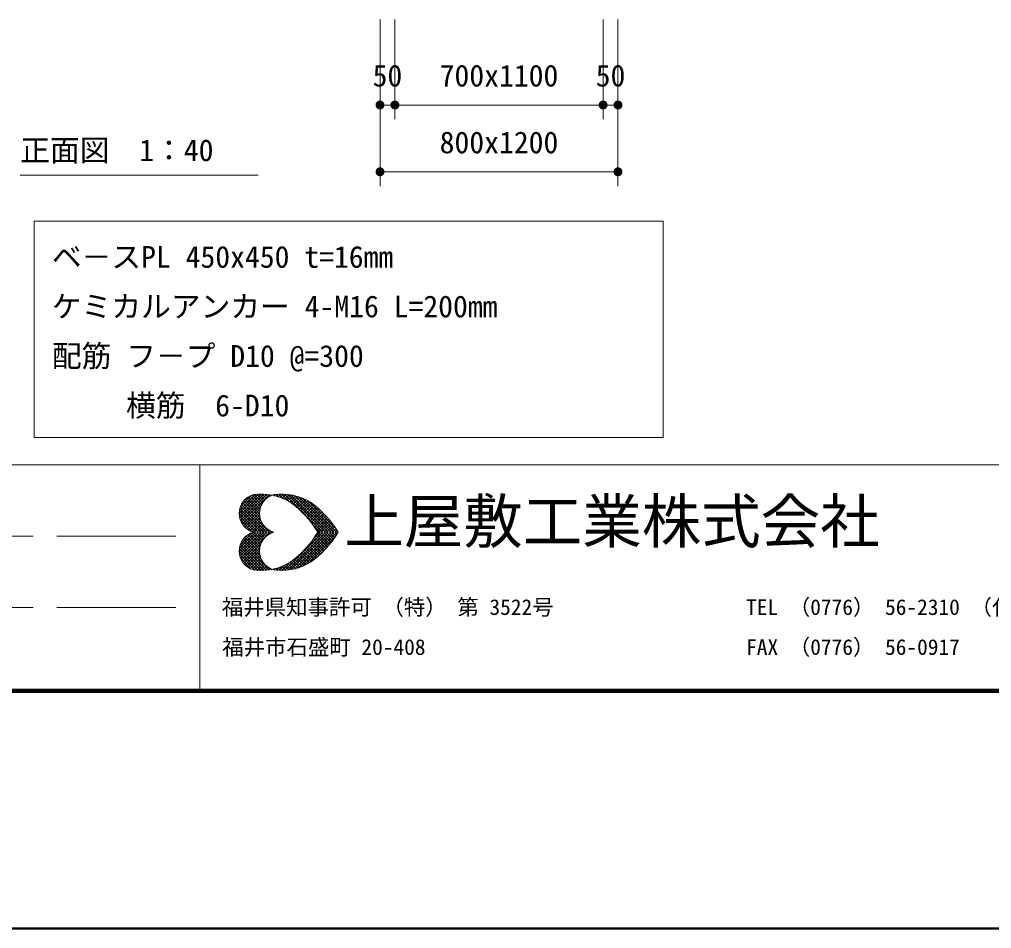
# Model space of a CAD drawing. Units: millimetres at full size, sheet at 1:40. Extents: x 0 to 16800, y 0 to 11880.
# Drawn here: x 5352 to 8620, y 0 to 3058 of the extents above; entities that cross this region are included whole.
import ezdxf
from ezdxf.enums import TextEntityAlignment as Align

# ---------------------------------------------------------------- set-up
doc = ezdxf.new("R2010")
doc.units = ezdxf.units.MM
doc.header["$LTSCALE"] = 40
for name, color, linetype, lineweight in [('D-STR-DIM', 7, 'Continuous', 13), ('D-STR-HTXT', 7, 'Continuous', 13), ('D-STR-TXT', 7, 'Continuous', 13), ('D-TTL', 2, 'Continuous', 140), ('D-TTL-FRAM', 2, 'Continuous', 13), ('D-TTL-LINE', 7, 'Continuous', 13), ('D-TTL-TXT', 7, 'Continuous', 13)]:
    doc.layers.add(name, color=color, linetype=linetype, lineweight=lineweight)
doc.styles.add('ＭＳ ゴシック', font='')
doc.styles.get('ＭＳ ゴシック').set_extended_font_data('MS Gothic')

# ---------------------------------------------------------------- blocks, each defined once
blk = doc.blocks.new('filled_dot')
at = {"color": 0, "linetype": 'Continuous', "lineweight": -2, "const_width": 1.25}
blk.add_lwpolyline([(-0.625, 0, 1), (0.625, 0, 1)], format="xyb", close=True, dxfattribs=at)

msp = doc.modelspace()

# ---------------------------------------------------------------- linework, layer by layer
at = {"layer": 'D-STR-DIM'}
for p, q in [((6564.43, 3058.13), (6564.43, 2722.24)), ((6564.43, 3058.13), (6564.43, 2497.64)), ((6614.43, 3058.13), (6614.43, 2722.24)), ((6614.43, 3058.13), (6614.43, 2722.24)), ((7314.43, 3058.13), (7314.43, 2722.24)), ((7314.43, 3058.13), (7314.43, 2722.24)), ((7364.43, 3058.13), (7364.43, 2722.24)), ((7364.43, 3058.13), (7364.43, 2497.64)), ((6564.43, 2770.24), (6614.43, 2770.24)), ((6614.43, 2770.24), (7314.43, 2770.24)), ((7314.43, 2770.24), (7364.43, 2770.24)), ((6564.43, 2545.64), (7364.43, 2545.64))]:
    msp.add_line(p, q, dxfattribs=at)
at = {"layer": 'D-STR-TXT'}
msp.add_line((5354.77, 2534.75), (6154.77, 2534.75), dxfattribs=at)
at = {"layer": 'D-TTL'}
msp.add_line((800, 800), (16000, 800), dxfattribs=at)
at = {"layer": 'D-TTL', "lineweight": 50}
msp.add_line((0, 0), (16800, 0), dxfattribs=at)
at = {"layer": 'D-TTL-FRAM'}
for p, q in [((16000, 1560), (800, 1560)), ((800, 800), (16000, 800))]:
    msp.add_line(p, q, dxfattribs=at)
msp.add_lwpolyline([(5401.58, 2379.75), (7516.35, 2379.75), (7516.35, 1652.21), (5401.58, 1652.21)], close=True, dxfattribs=at)
at = {"layer": 'D-TTL-LINE'}
for p, q in [((5958.45, 1560), (9158.45, 1560)), ((5958.45, 800), (5958.45, 1560)), ((5398.45, 1320), (4398.45, 1320)), ((5478.45, 1320), (5878.45, 1320)), ((5398.45, 1080), (4398.45, 1080)), ((5478.45, 1080), (5878.45, 1080)), ((9158.45, 800), (5958.45, 800))]:
    msp.add_line(p, q, dxfattribs=at)
at = {"layer": 'D-TTL-TXT'}
for p, q in [((6090.79, 1396.68), (6154.95, 1460.85)), ((6091.62, 1387.51), (6164.95, 1460.85)), ((6091.62, 1406.68), (6144.95, 1460.01)), ((6093.29, 1380.01), (6174.12, 1460.85)), ((6094.96, 1372.51), (6182.45, 1460.01)), ((6095.79, 1420.01), (6131.62, 1456.68)), ((6098.29, 1366.68), (6191.62, 1459.18)), ((6106.62, 1438.35), (6159.95, 1385.01)), ((6110.79, 1443.35), (6159.12, 1395.01)), ((6115.79, 1447.51), (6159.12, 1404.18)), ((6121.62, 1450.85), (6160.79, 1411.68)), ((6127.45, 1455.01), (6163.29, 1419.18)), ((6134.12, 1457.51), (6165.79, 1425.85)), ((6141.62, 1460.01), (6169.12, 1431.68)), ((6149.95, 1460.85), (6173.29, 1436.68)), ((6159.12, 1460.85), (6177.45, 1442.51)), ((6168.29, 1460.85), (6182.45, 1446.68)), ((6178.29, 1460.85), (6188.29, 1450.85)), ((6188.29, 1460.01), (6194.12, 1454.18)), ((6196.62, 1455.01), (6199.12, 1458.35)), ((6199.95, 1457.51), (6200.79, 1457.51)), ((6206.62, 1456.68), (6210.79, 1460.01)), ((6207.45, 1460.01), (6211.62, 1455.01)), ((6214.12, 1454.18), (6220.79, 1460.85)), ((6216.62, 1460.01), (6225.79, 1450.85)), ((6221.62, 1452.51), (6230.79, 1460.85)), ((6225.79, 1460.01), (6239.95, 1445.85)), ((6229.12, 1450.01), (6239.95, 1460.85)), ((6234.95, 1460.85), (6259.12, 1435.85)), ((6235.79, 1447.51), (6249.12, 1460.85)), ((6242.45, 1444.18), (6257.45, 1459.18)), ((6244.12, 1460.01), (6371.62, 1333.35)), ((6248.29, 1440.85), (6264.95, 1458.35)), ((6254.12, 1460.01), (6380.78, 1333.35)), ((6254.95, 1438.35), (6273.28, 1456.68)), ((6260.79, 1434.18), (6280.78, 1455.01)), ((6264.95, 1458.35), (6389.95, 1333.35)), ((6265.78, 1430.85), (6288.28, 1452.51)), ((6271.62, 1426.68), (6295.78, 1450.85)), ((6276.62, 1456.68), (6399.95, 1333.35)), ((6276.62, 1422.51), (6302.45, 1447.51)), ((6282.45, 1418.35), (6309.12, 1445.01)), ((6287.45, 1414.18), (6314.95, 1442.51)), ((6289.95, 1452.51), (6409.11, 1333.35)), ((6292.45, 1410.01), (6321.62, 1439.18)), ((6304.12, 1447.51), (6418.28, 1333.35)), ((6322.45, 1438.35), (6414.11, 1347.52)), ((6091.62, 1405.85), (6164.95, 1333.35)), ((6093.29, 1413.35), (6174.12, 1333.35)), ((6095.79, 1420.85), (6183.29, 1333.35)), ((6099.12, 1426.68), (6192.45, 1333.35)), ((6101.62, 1433.35), (6164.12, 1371.68)), ((6101.62, 1360.02), (6165.79, 1424.18)), ((6105.79, 1355.02), (6160.79, 1410.01)), ((6296.62, 1405.01), (6327.45, 1435.85)), ((6301.62, 1400.85), (6333.28, 1431.68)), ((6306.62, 1395.85), (6338.28, 1428.35)), ((6310.78, 1390.85), (6344.12, 1424.18)), ((6315.78, 1385.85), (6349.12, 1419.18)), ((6319.95, 1380.85), (6354.12, 1415.01)), ((6324.12, 1375.85), (6359.12, 1410.85)), ((6328.28, 1370.85), (6364.12, 1406.68)), ((6360.78, 1410.01), (6383.28, 1386.68)), ((6090.79, 1397.51), (6154.95, 1333.35)), ((6091.62, 1386.68), (6145.79, 1333.35)), ((6094.96, 1375.01), (6134.12, 1335.02)), ((6109.96, 1350.02), (6159.12, 1399.18)), ((6114.96, 1345.85), (6159.12, 1390.01)), ((6120.79, 1341.68), (6161.62, 1382.51)), ((6126.62, 1338.35), (6163.29, 1375.01)), ((6332.45, 1365.85), (6369.12, 1401.68)), ((6336.62, 1360.02), (6374.12, 1396.68)), ((6340.78, 1355.02), (6378.28, 1392.51)), ((6344.12, 1349.18), (6382.45, 1387.51)), ((6348.28, 1343.35), (6387.45, 1382.51)), ((6351.62, 1337.52), (6391.62, 1377.51)), ((6133.29, 1335.02), (6165.79, 1368.35)), ((6139.95, 1333.35), (6169.12, 1361.68)), ((6149.95, 1333.35), (6173.29, 1356.68)), ((6159.12, 1333.35), (6177.45, 1351.68)), ((6168.29, 1333.35), (6181.62, 1346.68)), ((6177.45, 1333.35), (6187.45, 1342.52)), ((6340.78, 1354.18), (6361.62, 1333.35)), ((6356.62, 1333.35), (6395.78, 1372.51)), ((6365.78, 1333.35), (6399.95, 1366.68)), ((6375.78, 1333.35), (6404.12, 1361.68)), ((6384.95, 1333.35), (6408.28, 1355.85)), ((6394.12, 1333.35), (6411.61, 1350.85)), ((6403.28, 1333.35), (6415.78, 1345.02)), ((6090.79, 1268.35), (6154.95, 1332.52)), ((6091.62, 1260.02), (6164.95, 1332.52)), ((6091.62, 1279.18), (6145.79, 1332.52)), ((6093.29, 1252.52), (6174.12, 1332.52)), ((6094.96, 1290.85), (6134.12, 1330.85)), ((6095.79, 1245.02), (6183.29, 1332.52)), ((6099.12, 1239.18), (6192.45, 1332.52)), ((6105.79, 1310.85), (6160.79, 1255.85)), ((6109.96, 1315.85), (6159.12, 1266.68)), ((6114.96, 1320.02), (6159.12, 1275.85)), ((6120.79, 1324.18), (6161.62, 1283.35)), ((6126.62, 1327.52), (6163.29, 1290.85)), ((6133.29, 1330.85), (6165.79, 1297.52)), ((6139.95, 1332.52), (6169.12, 1304.18)), ((6149.95, 1332.52), (6173.29, 1309.18)), ((6159.12, 1332.52), (6177.45, 1314.18)), ((6168.29, 1332.52), (6181.62, 1319.18)), ((6177.45, 1332.52), (6187.45, 1323.35)), ((6187.45, 1333.35), (6193.29, 1339.18)), ((6187.45, 1332.52), (6193.29, 1326.68)), ((6196.62, 1333.35), (6199.95, 1335.85)), ((6196.62, 1332.52), (6199.95, 1330.02)), ((6199.12, 1335.85), (6202.45, 1333.35)), ((6199.12, 1330.02), (6202.45, 1332.52)), ((6205.79, 1333.35), (6206.62, 1333.35)), ((6205.79, 1332.52), (6206.62, 1332.52)), ((6244.12, 1205.85), (6371.62, 1332.52)), ((6254.12, 1205.85), (6380.78, 1332.52)), ((6264.95, 1207.52), (6389.95, 1332.52)), ((6276.62, 1209.19), (6399.95, 1332.52)), ((6289.95, 1213.35), (6409.11, 1332.52)), ((6304.12, 1218.35), (6418.28, 1332.52)), ((6322.45, 1227.52), (6414.11, 1318.35)), ((6340.78, 1311.68), (6361.62, 1332.52)), ((6340.78, 1310.85), (6378.28, 1273.35)), ((6344.12, 1316.68), (6382.45, 1278.35)), ((6348.28, 1322.52), (6387.45, 1283.35)), ((6351.62, 1328.35), (6391.62, 1288.35)), ((6356.62, 1332.52), (6395.78, 1293.35)), ((6365.78, 1332.52), (6399.95, 1299.18)), ((6375.78, 1332.52), (6404.12, 1304.18)), ((6384.95, 1332.52), (6408.28, 1310.02)), ((6394.12, 1332.52), (6411.61, 1315.02)), ((6403.28, 1332.52), (6415.78, 1320.85)), ((6413.28, 1333.35), (6419.11, 1339.18)), ((6413.28, 1332.52), (6419.11, 1326.68)), ((6422.45, 1333.35), (6423.28, 1333.35)), ((6422.45, 1332.52), (6423.28, 1332.52)), ((6091.62, 1278.35), (6164.95, 1205.02)), ((6093.29, 1285.85), (6174.12, 1205.02)), ((6094.96, 1293.35), (6182.45, 1205.85)), ((6098.29, 1299.18), (6191.62, 1206.69)), ((6101.62, 1305.85), (6165.79, 1241.68)), ((6101.62, 1232.52), (6164.12, 1294.18)), ((6106.62, 1227.52), (6159.95, 1280.85)), ((6310.78, 1275.02), (6344.12, 1241.68)), ((6315.78, 1280.02), (6349.12, 1246.68)), ((6319.95, 1285.02), (6354.12, 1250.85)), ((6324.12, 1290.02), (6359.12, 1255.02)), ((6328.28, 1295.02), (6364.12, 1259.18)), ((6332.45, 1300.02), (6369.12, 1264.18)), ((6336.62, 1305.85), (6374.12, 1269.18)), ((6360.78, 1255.85), (6383.28, 1279.18)), ((6090.79, 1269.18), (6154.95, 1205.02)), ((6091.62, 1259.18), (6144.95, 1205.85)), ((6095.79, 1245.85), (6131.62, 1209.19)), ((6110.79, 1222.52), (6159.12, 1270.85)), ((6115.79, 1218.35), (6159.12, 1261.68)), ((6121.62, 1215.02), (6160.79, 1254.18)), ((6127.45, 1210.85), (6163.29, 1246.68)), ((6276.62, 1243.35), (6302.45, 1218.35)), ((6282.45, 1247.52), (6309.12, 1220.85)), ((6287.45, 1251.68), (6314.95, 1223.35)), ((6292.45, 1255.85), (6321.62, 1226.68)), ((6296.62, 1260.85), (6327.45, 1230.02)), ((6301.62, 1265.02), (6333.28, 1234.18)), ((6306.62, 1270.02), (6338.28, 1237.52)), ((6134.12, 1208.35), (6165.79, 1240.02)), ((6141.62, 1205.85), (6169.12, 1234.18)), ((6149.95, 1205.02), (6173.29, 1229.18)), ((6159.12, 1205.02), (6177.45, 1223.35)), ((6168.29, 1205.02), (6182.45, 1219.19)), ((6178.29, 1205.02), (6188.29, 1215.02)), ((6188.29, 1205.85), (6194.12, 1211.69)), ((6196.62, 1210.85), (6199.12, 1207.52)), ((6207.45, 1205.85), (6211.62, 1210.85)), ((6214.12, 1211.69), (6220.79, 1205.02)), ((6216.62, 1205.85), (6225.79, 1215.02)), ((6221.62, 1213.35), (6230.79, 1205.02)), ((6225.79, 1205.85), (6239.95, 1220.02)), ((6229.12, 1215.85), (6239.95, 1205.02)), ((6234.95, 1205.02), (6259.12, 1230.02)), ((6235.79, 1218.35), (6249.12, 1205.02)), ((6242.45, 1221.69), (6257.45, 1206.69)), ((6248.29, 1225.02), (6264.95, 1207.52)), ((6254.95, 1227.52), (6273.28, 1209.19)), ((6260.79, 1231.68), (6280.78, 1210.85)), ((6265.78, 1235.02), (6288.28, 1213.35)), ((6271.62, 1239.18), (6295.78, 1215.02)), ((6199.95, 1208.35), (6200.79, 1208.35)), ((6206.62, 1209.19), (6210.79, 1205.85))]:
    msp.add_line(p, q, dxfattribs=at)
for centre, radius, start, end in [((6156.44, 1396.5), 65.57, 105.2024, 254.7976), ((6164.74, 1273.56), 187.96, 58.71735, 97.79751), ((6224.91, 1396.5), 65.57, 105.2024, 254.7976), ((6233.21, 1273.56), 187.96, 58.71735, 97.79751), ((6067.99, 1162.8), 333.81, 30.69974, 54.3922), ((6136.46, 1162.8), 333.81, 30.69974, 54.3922), ((6156.44, 1269.94), 65.57, 105.2024, 254.7976), ((6224.91, 1269.94), 65.57, 105.2024, 254.7976), ((6067.99, 1503.65), 333.81, 305.6078, 329.30026), ((6136.46, 1503.65), 333.81, 305.6078, 329.30026), ((6164.74, 1392.89), 187.96, 262.20249, 301.28265), ((6233.21, 1392.89), 187.96, 262.20249, 301.28265)]:
    msp.add_arc(centre, radius, start, end, dxfattribs=at)

# ---------------------------------------------------------------- block references
at = {"layer": 'D-STR-DIM', "xscale": 12, "yscale": 12}
for p in [(6564.43, 2770.24), (6614.43, 2770.24), (7314.43, 2770.24), (6564.43, 2545.64)]:
    msp.add_blockref('filled_dot', p, dxfattribs=at)
at = {"layer": 'D-STR-DIM', "xscale": 12, "yscale": 12, "rotation": 180}
for p in [(6614.43, 2770.24), (7314.43, 2770.24), (7364.43, 2770.24), (7364.43, 2545.64)]:
    msp.add_blockref('filled_dot', p, dxfattribs=at)

# ---------------------------------------------------------------- texts
at = {"layer": 'D-STR-DIM', "style": 'ＭＳ ゴシック'}
for s, p in [('50', (6589.43, 2905.75)), ('700x1100', (6964.43, 2905.75)), ('50', (7339.43, 2905.75)), ('800x1200', (6964.43, 2681.15))]:
    msp.add_text(s, height=73.31, dxfattribs=at).set_placement(p, align=Align.TOP_CENTER)
at = {"layer": 'D-STR-HTXT', "style": 'ＭＳ ゴシック'}
for s, p in [('ベ－スPL 450x450 t=16mm ', (5461.25, 2296.12)), ('ケミカルアンカー 4-M16 L=200mm  ', (5461.25, 2129.46)), ('配筋 フ－プ D10 @=300  ', (5461.25, 1962.79)), ('     横筋  6-D10', (5461.25, 1796.12))]:
    msp.add_text(s, height=73.31, dxfattribs=at).set_placement(p, align=Align.TOP_LEFT)
at = {"layer": 'D-STR-TXT', "style": 'ＭＳ ゴシック'}
msp.add_text('正面図\u30001：40', height=73.31, dxfattribs=at).set_placement((5679.77, 2654.75), align=Align.TOP_CENTER)
at = {"layer": 'D-TTL-TXT', "style": 'ＭＳ ゴシック'}
for s, height, p in [('上屋敷工業株式会社', 146.6, (6444.53, 1252.76)), ('福井県知事許可 （特） 第 3522号', 52.79, (6032.59, 1039.08)), ('TEL （0776） 56-2310 （代）', 52.79, (7795.2, 1039.07)), ('福井市石盛町 20-408', 52.79, (6034.05, 904.75)), ('FAX （0776） 56-0917', 52.79, (7795.2, 904.75))]:
    msp.add_text(s, height=height, dxfattribs=at).set_placement(p, align=Align.BOTTOM_LEFT)

doc.saveas('drawing.dxf')
